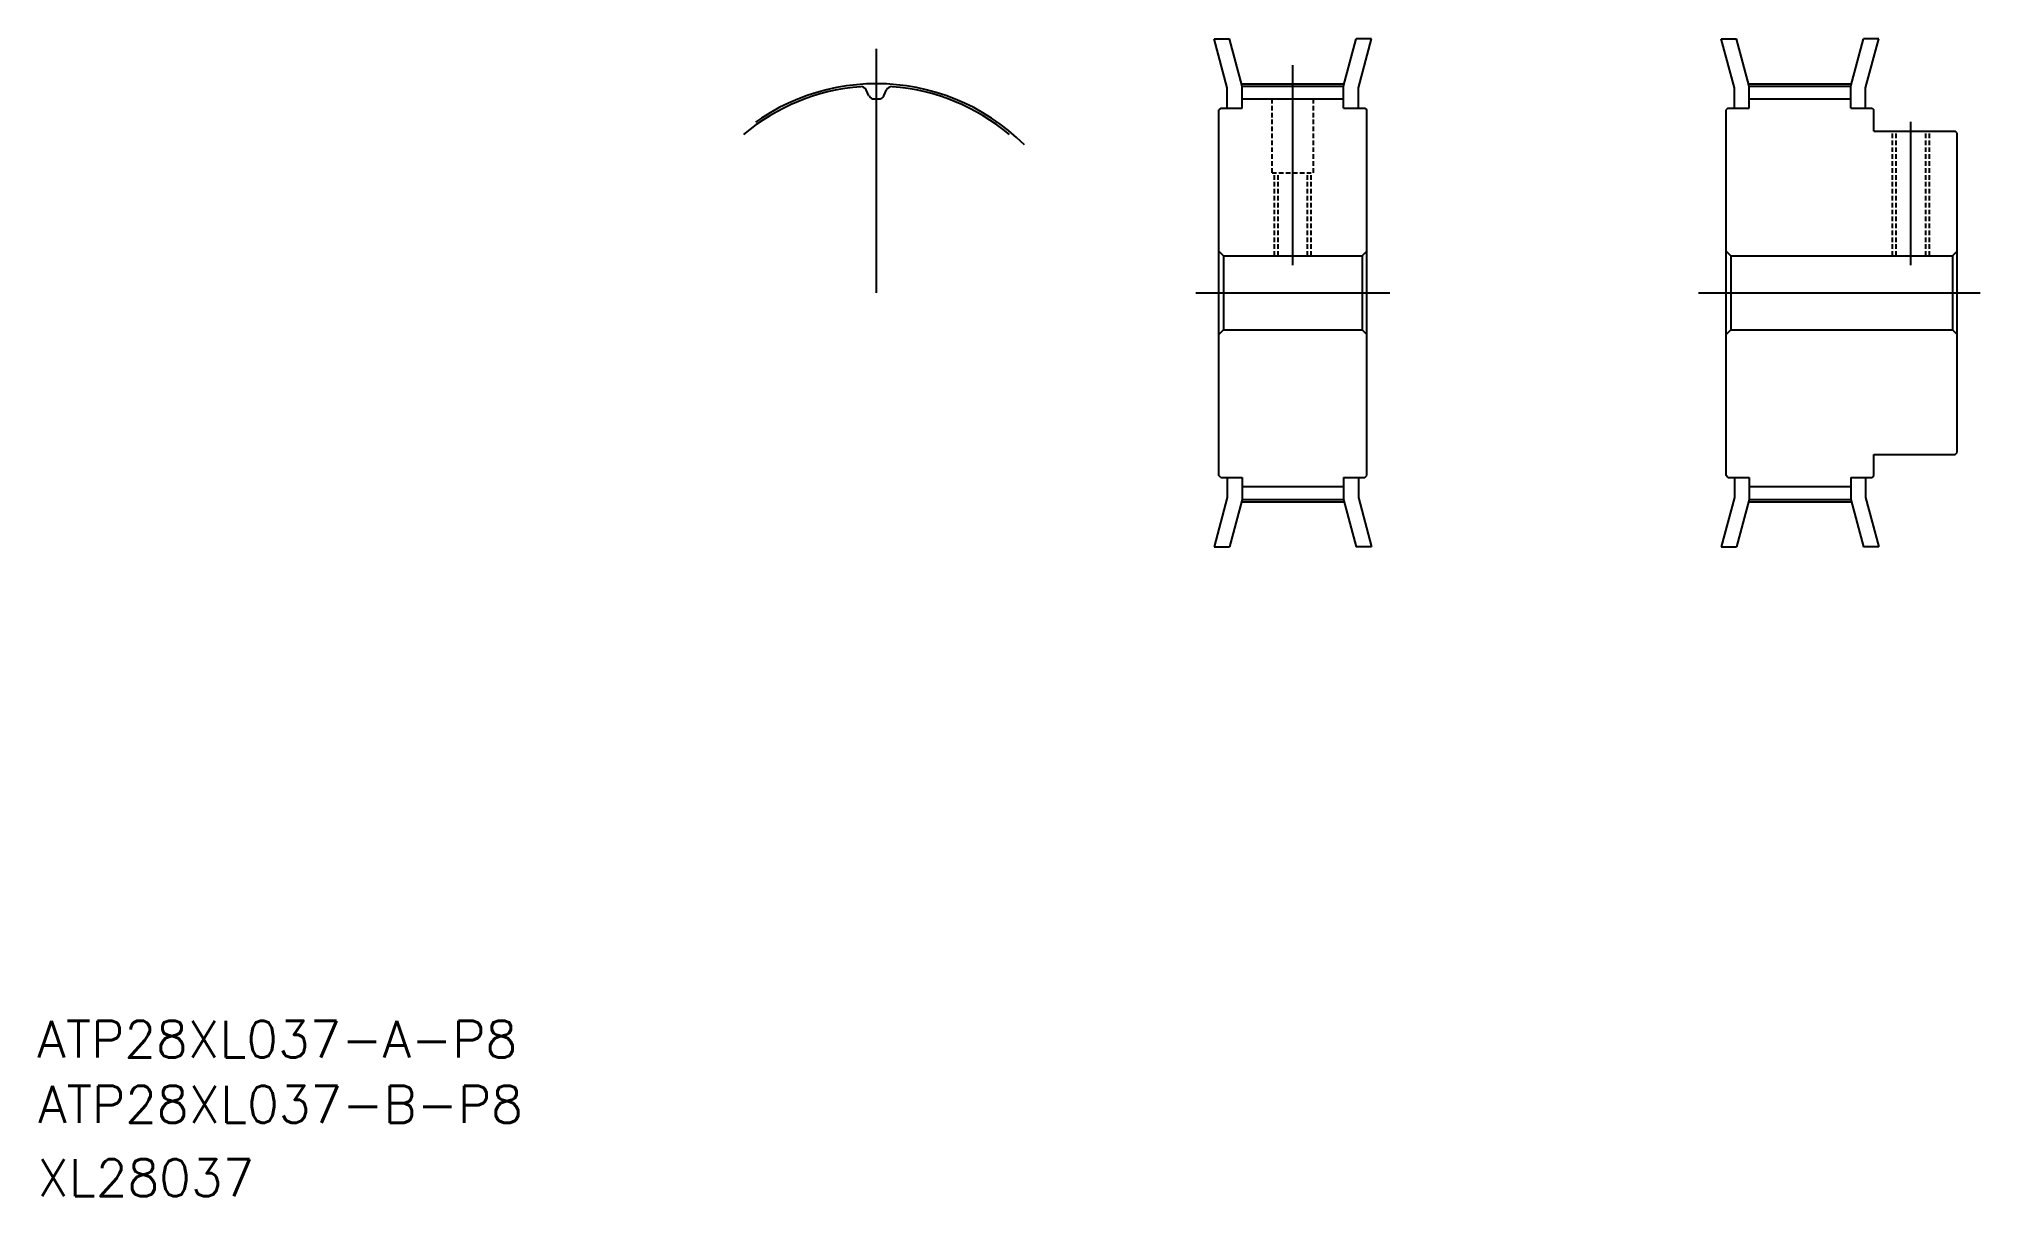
# Model space of a CAD drawing. Extents: x -12 to 198, y 10 to 135.
import ezdxf

# ---------------------------------------------------------------- set-up
doc = ezdxf.new("R2010")
doc.units = 0
doc.linetypes.add('CENTER', pattern=[50.8, 31.75, -6.35, 6.35, -6.35])
doc.linetypes.add('DASHED', pattern=[0.75, 0.5, -0.25])
doc.layers.get('0').update_dxf_attribs({"linetype": 'CONTINUOUS'})
doc.layers.add('CENTER', color=1, linetype='CENTER')
doc.styles.get("Standard").update_dxf_attribs({"font": 'txt', "bigfont": 'BIGFONT'})

msp = doc.modelspace()

# ---------------------------------------------------------------- linework, layer by layer
at = {"color": 7, "linetype": 'CONTINUOUS'}
for p, q in [((116.97, 130), (115.54, 135.32)), ((115.54, 135.32), (117.2, 135.32)), ((118.57, 130.21), (117.2, 135.32)), ((129.57, 130.21), (130.94, 135.32)), ((132.6, 135.32), (130.94, 135.32)), ((131.17, 130), (132.6, 135.32)), ((171.86, 130), (170.43, 135.32)), ((170.43, 135.32), (172.09, 135.32)), ((173.46, 130.21), (172.09, 135.32)), ((184.46, 130.21), (185.83, 135.32)), ((187.48, 135.32), (185.83, 135.32)), ((186.06, 130), (187.48, 135.32)), ((78.2, 129.16), (77.91, 129.79)), ((79.81, 129.16), (80.1, 129.79)), ((116.97, 127.82), (116.97, 130)), ((118.57, 130.21), (129.57, 130.21)), ((118.57, 127.82), (118.57, 130.21)), ((118.57, 128.81), (129.57, 128.81)), ((129.57, 127.82), (129.57, 130.21)), ((131.17, 127.82), (131.17, 130)), ((171.86, 127.82), (171.86, 130)), ((173.46, 130.21), (184.46, 130.21)), ((173.46, 127.82), (173.46, 130.21)), ((173.46, 128.81), (184.46, 128.81)), ((184.46, 127.82), (184.46, 130.21)), ((186.06, 127.82), (186.06, 130)), ((116.27, 127.82), (116.07, 127.62)), ((116.07, 88.02), (116.07, 127.62)), ((116.27, 127.82), (118.57, 127.82)), ((129.57, 127.82), (131.87, 127.82)), ((131.87, 127.82), (132.07, 127.62)), ((132.07, 88.02), (132.07, 127.62)), ((171.16, 127.82), (170.96, 127.62)), ((170.96, 88.02), (170.96, 127.62)), ((171.16, 127.82), (173.46, 127.82)), ((184.46, 127.82), (186.76, 127.82)), ((186.76, 127.82), (186.96, 127.62)), ((186.96, 125.32), (186.96, 127.62)), ((186.96, 125.32), (195.76, 125.32)), ((195.96, 125.12), (195.76, 125.32)), ((195.96, 90.52), (195.96, 125.12)), ((116.57, 111.82), (116.07, 112.32)), ((116.57, 111.82), (131.57, 111.82)), ((116.57, 111.82), (116.57, 103.82)), ((131.57, 111.82), (132.07, 112.32)), ((131.57, 111.82), (131.57, 103.82)), ((171.46, 111.82), (170.96, 112.32)), ((171.46, 111.82), (195.46, 111.82)), ((171.46, 111.82), (171.46, 103.82)), ((195.46, 111.82), (195.96, 112.32)), ((195.46, 111.82), (195.46, 103.82)), ((116.07, 103.32), (116.57, 103.82)), ((116.57, 103.82), (131.57, 103.82)), ((132.07, 103.32), (131.57, 103.82)), ((170.96, 103.32), (171.46, 103.82)), ((171.46, 103.82), (195.46, 103.82)), ((195.96, 103.32), (195.46, 103.82)), ((195.76, 90.32), (195.96, 90.52)), ((186.96, 90.32), (195.76, 90.32)), ((186.96, 88.02), (186.96, 90.32)), ((116.27, 87.82), (116.07, 88.02)), ((116.27, 87.82), (118.57, 87.82)), ((116.97, 87.82), (116.97, 85.65)), ((118.57, 87.82), (118.57, 85.44)), ((118.57, 86.84), (129.57, 86.84)), ((129.57, 87.82), (131.87, 87.82)), ((129.57, 87.82), (129.57, 85.44)), ((131.17, 87.82), (131.17, 85.65)), ((131.87, 87.82), (132.07, 88.02)), ((171.16, 87.82), (170.96, 88.02)), ((171.16, 87.82), (173.46, 87.82)), ((171.86, 87.82), (171.86, 85.65)), ((173.46, 87.82), (173.46, 85.44)), ((173.46, 86.84), (184.46, 86.84)), ((184.46, 87.82), (186.76, 87.82)), ((184.46, 87.82), (184.46, 85.44)), ((186.06, 87.82), (186.06, 85.65)), ((186.76, 87.82), (186.96, 88.02)), ((116.97, 85.65), (115.54, 80.32)), ((118.57, 85.44), (117.2, 80.32)), ((118.57, 85.44), (129.57, 85.44)), ((129.57, 85.44), (130.94, 80.32)), ((131.17, 85.65), (132.6, 80.32)), ((171.86, 85.65), (170.43, 80.32)), ((173.46, 85.44), (172.09, 80.32)), ((173.46, 85.44), (184.46, 85.44)), ((184.46, 85.44), (185.83, 80.32)), ((186.06, 85.65), (187.48, 80.32)), ((115.54, 80.32), (117.2, 80.32)), ((132.6, 80.32), (130.94, 80.32)), ((170.43, 80.32), (172.09, 80.32)), ((187.48, 80.32), (185.83, 80.32))]:
    msp.add_line(p, q, dxfattribs=at)
at = {"color": 3, "linetype": 'DASHED'}
for p, q in [((121.82, 120.82), (121.82, 128.81)), ((126.32, 120.82), (126.32, 128.81)), ((188.96, 111.82), (188.96, 125.32)), ((189.36, 111.82), (189.36, 125.32)), ((192.56, 111.82), (192.56, 125.32)), ((192.96, 111.82), (192.96, 125.32)), ((121.82, 120.82), (126.32, 120.82)), ((122.07, 111.82), (122.07, 120.82)), ((122.47, 111.82), (122.47, 120.82)), ((125.67, 111.82), (125.67, 120.82)), ((126.07, 111.82), (126.07, 120.82))]:
    msp.add_line(p, q, dxfattribs=at)
at = {"color": 7, "linetype": 'CONTINUOUS'}
for centre, radius, start, end in [((79.01, 107.82), 22.38, 94.3502, 130), ((77.35, 129.54), 0.61, 25, 94.3502), ((78.76, 129.42), 0.61, 205, 270.6638), ((79.01, 107.82), 20.98, 89.3362, 90.6638), ((79.26, 129.42), 0.61, 269.3362, 335), ((80.66, 129.54), 0.61, 85.6498, 155), ((79.01, 107.82), 22.38, 50, 85.6498)]:
    msp.add_arc(centre, radius, start, end, dxfattribs=at)
at = {"layer": 'CENTER', "color": 1, "linetype": 'CENTER'}
for p, q in [((79.01, 107.82), (79.01, 134.23)), ((124.07, 110.82), (124.07, 132.46)), ((118.57, 130.46), (129.57, 130.46)), ((173.34, 130.46), (184.58, 130.46)), ((190.96, 110.82), (190.96, 126.32)), ((113.57, 107.82), (134.57, 107.82)), ((167.96, 107.82), (198.46, 107.82)), ((118.57, 85.18), (129.57, 85.18)), ((173.34, 85.18), (184.58, 85.18))]:
    msp.add_line(p, q, dxfattribs=at)
msp.add_arc((79.01, 107.82), 22.64, 45, 135, dxfattribs=at)

# ---------------------------------------------------------------- texts
at = {"color": 7, "linetype": 'CONTINUOUS'}
for s, p in [('ATP28XL037-A-P8', (-11.81, 25)), ('ATP28XL037-B-P8', (-11.72, 17.96)), ('XL28037', (-11.81, 10))]:
    msp.add_text(s, height=4, dxfattribs=at).set_placement(p)

doc.saveas('drawing.dxf')
